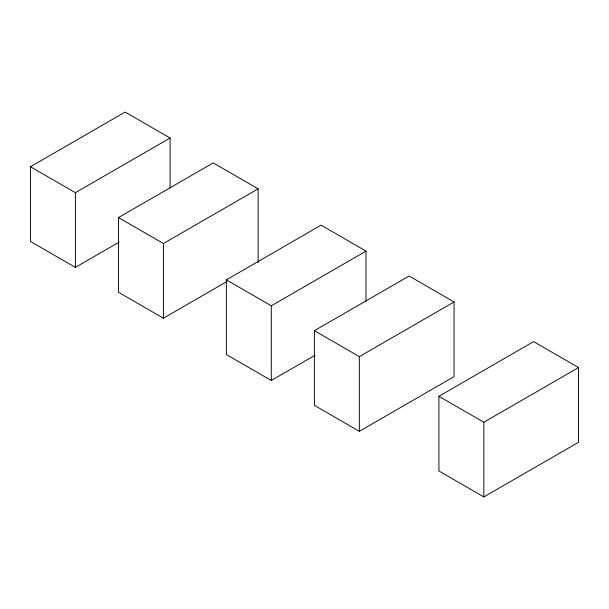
<?xml version="1.0" encoding="UTF-8"?>
<svg xmlns="http://www.w3.org/2000/svg" width="609" height="609" viewBox="0 0 609 609"><rect width="100%" height="100%" fill="white"/><g stroke="black" fill="none" stroke-linecap="round" stroke-linejoin="round"><path stroke-width="0.91" d="M119.037 242.184L75.387 267.381L30.45 241.438L30.45 166.744L125.157 112.071L170.094 138.015L170.094 188.12M30.45 166.744L75.387 192.688L170.094 138.015M226.837 281.594L163.425 318.21L118.489 292.267L118.489 217.573L213.196 162.892L258.132 188.836L258.132 262.586M118.489 217.573L163.425 243.516L258.132 188.836M314.952 355.291L271.302 380.488L226.365 354.545L226.365 279.858L321.072 225.178L366.009 251.121L366.009 301.234M226.365 279.858L271.302 305.802L366.009 251.121M314.404 330.687L409.111 276.006L454.048 301.95L454.048 376.644L359.34 431.317L314.404 405.373L314.404 330.687L359.34 356.63L454.048 301.95M438.906 396.299L533.613 341.619L578.55 367.562L578.55 442.256L483.843 496.929L438.906 470.985L438.906 396.299L483.843 422.243L578.55 367.562M483.843 422.243L483.843 496.929M359.34 356.63L359.34 431.317M271.302 305.802L271.302 380.488M163.425 243.516L163.425 318.21M75.387 192.688L75.387 267.381"/></g></svg>
